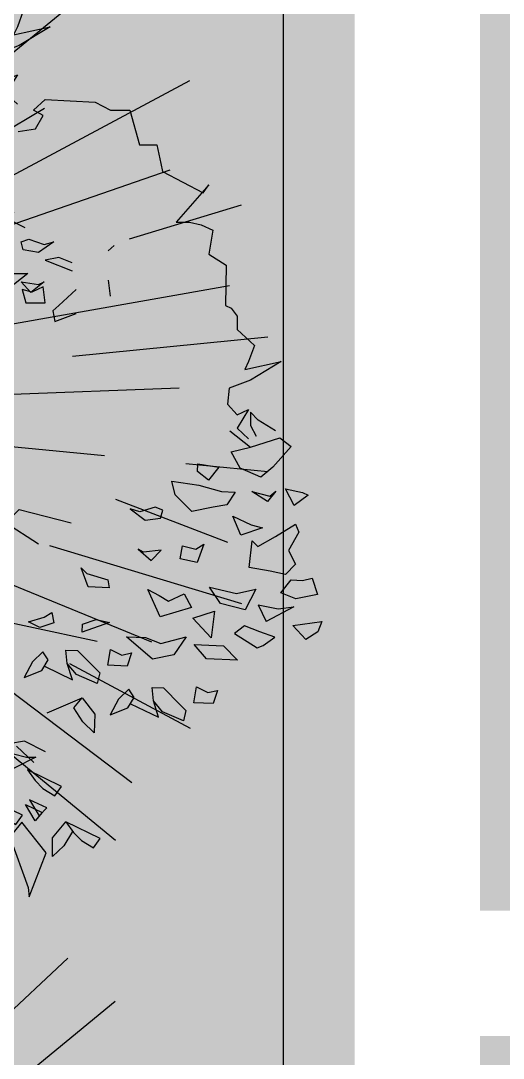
# Model space of a CAD drawing. Header units: millimetres. Extents: x 1555 to 3397, y 790 to 1592.
# Drawn here: x 1650.481 to 1650.751, y 811.286 to 811.866 of the extents above; entities that cross this region are included whole.
import ezdxf

# ---------------------------------------------------------------- set-up
doc = ezdxf.new("R2010")
doc.units = ezdxf.units.MM
for name, color, linetype, lineweight in [('0-Hach de Muro Alto', 145, 'Continuous', 5), ('0-Muro Alto', 145, 'Continuous', 5), ('VEGETACIÓN GRASS', 116, 'Continuous', 13)]:
    doc.layers.add(name, color=color, linetype=linetype, lineweight=lineweight)
doc.layers.add('ARBOLES', color=62, linetype='Continuous')
doc.layers.add('PISO LM', color=7, linetype='Continuous', lineweight=25, true_color=0x484242)

# ---------------------------------------------------------------- blocks, each defined once
blk = doc.blocks.new('A$C77297A4A')
at = {"layer": 'ARBOLES'}
for points in [[(-108.642, 97.463), (-108.821, 96.966), (-108.942, 96.717), (-107.804, 96.966), (-108.762, 96.386), (-109.421, 96.137), (-109.48, 95.641), (-109.18, 95.31), (-108.821, 95.475), (-109.18, 94.895), (-108.821, 94.564)], [(-108.801, 93.716), (-108.261, 93.798), (-108.022, 94.211), (-108.322, 94.378), (-107.963, 94.709), (-106.404, 94.626), (-105.925, 94.378), (-105.326, 94.378), (-105.027, 93.301), (-104.487, 93.301), (-104.369, 92.721), (-104.308, 92.472), (-103.051, 91.81), (-102.87, 92.059), (-103.889, 90.899), (-103.469, 90.899), (-103.11, 90.817), (-102.751, 90.65), (-102.87, 89.906), (-102.331, 89.573), (-102.359, 88.313), (-102.177, 88.231), (-101.998, 87.982), (-101.998, 87.569), (-101.459, 87.071), (-101.639, 86.574), (-101.759, 86.325), (-100.621, 86.574), (-101.579, 85.994), (-102.238, 85.746), (-102.298, 85.25), (-101.998, 84.919), (-101.639, 85.083), (-101.998, 84.504), (-101.639, 84.173)], [(-108.578, 90.724), (-109.237, 91.055), (-109.716, 90.971), (-110.502, 90.956), (-109.783, 91.122), (-108.945, 91.204), (-109.065, 90.789), (-109.604, 90.293), (-110.263, 90.458)], [(-105.817, 90.178), (-105.996, 90.014)], [(-107.118, 89.643), (-107.538, 89.809), (-107.956, 89.725), (-107.118, 89.394)], [(-109.304, 88.803), (-109.363, 89.216), (-109.095, 89.312), (-108.497, 89.312), (-109.335, 88.65), (-109.994, 88.815), (-110.353, 89.394), (-110.024, 89.299), (-109.783, 89.134), (-109.363, 89.216)], [(-105.996, 89.103), (-105.937, 88.605)], [(-107, 88.815), (-107.538, 88.319), (-107.718, 88.152), (-107.658, 87.821), (-107, 88.07)], [(-100.8, 84.421), (-101.339, 84.752), (-101.579, 85.001), (-101.579, 84.586), (-101.4, 84.255)], [(-102.223, 84.422), (-101.575, 83.912)], [(-122.672, 83.584), (-119.742, 79.861), (-116.442, 78.868), (-112.725, 79.262), (-106.339, 77.891)], [(-108.17, 80.904), (-109.188, 81.566), (-108.768, 81.98), (-107.151, 81.566)], [(-108.308, 74.13), (-108.846, 74.628)], [(-101.337, 79.022), (-101.097, 78.501)], [(-101.337, 79.022), (-100.719, 78.899)], [(-100.237, 78.96), (-101.097, 78.501)], [(-100.719, 78.899), (-100.237, 78.96)], [(-107.982, 77.114), (-107.112, 76.696), (-107.27, 77.201), (-107.312, 77.616), (-106.952, 77.6), (-106.436, 77.081), (-106.264, 76.907), (-106.338, 76.579), (-106.985, 76.857), (-107.27, 77.201)], [(-105.31, 75.952), (-104.44, 75.534), (-104.597, 76.039), (-104.639, 76.455), (-104.279, 76.439), (-103.763, 75.92), (-103.591, 75.745), (-103.665, 75.417), (-104.312, 75.695), (-104.597, 76.039)], [(-107.898, 75.67), (-106.812, 76.138), (-106.414, 75.622), (-106.44, 75.043), (-106.784, 75.39), (-107.065, 75.818), (-106.812, 76.138)], [(-107.944, 74.46), (-108.603, 74.791), (-109.082, 74.707), (-110.159, 74.707), (-108.542, 74.294), (-108.244, 74.294), (-109.561, 73.632), (-110.579, 74.294), (-110.159, 74.707)], [(-107.104, 71.981), (-107.375, 71.535), (-107.734, 71.204), (-107.734, 71.783), (-107.314, 72.281)]]:
    blk.add_lwpolyline(points, dxfattribs=at)
for points in [[(-108.645, 90.045), (-108.705, 90.293), (-108.466, 90.376), (-107.987, 90.209), (-107.687, 90.293), (-108.166, 89.962)], [(-108.407, 88.719), (-108.705, 89.05), (-108.166, 88.967), (-107.987, 89.05)], [(-108.676, 88.815), (-108.556, 88.401), (-107.956, 88.401), (-108.017, 88.899), (-108.376, 88.732)], [(-102.181, 83.772), (-101.575, 83.912), (-100.663, 84.202), (-100.316, 83.938), (-100.883, 83.3), (-101.256, 82.986), (-101.904, 83.263)], [(-103.216, 83.404), (-102.562, 83.293), (-102.88, 82.891), (-103.227, 83.156)], [(-102.476, 82.542), (-102.057, 82.523), (-102.314, 82.121), (-102.737, 82.056), (-103.403, 81.92), (-103.919, 82.44), (-104.02, 82.86), (-103.187, 82.74)], [(-100.983, 82.393), (-100.796, 82.55), (-101.051, 82.23), (-101.533, 82.545)], [(-100.495, 82.62), (-99.959, 82.512), (-99.783, 82.422), (-100.217, 82.11)], [(-105.022, 81.908), (-105.318, 82.006), (-104.854, 81.654), (-104.371, 81.715), (-104.301, 81.96), (-104.536, 82.053)], [(-101.877, 81.188), (-102.125, 81.77), (-101.563, 81.507), (-101.208, 81.407)], [(-100.967, 80.071), (-101.622, 80.183), (-101.524, 81.008), (-101.352, 80.833), (-100.799, 81.14), (-100.182, 81.528), (-100.075, 81.274), (-100.398, 80.708), (-100.178, 80.285), (-100.492, 79.966)], [(-103.691, 80.855), (-103.275, 80.754), (-103.027, 80.908), (-103.234, 80.337), (-103.768, 80.445)], [(-105.074, 80.75), (-104.669, 80.401), (-104.356, 80.718), (-104.898, 80.66)], [(-106.838, 80.166), (-106.666, 79.993), (-106.015, 79.798), (-105.967, 79.547), (-106.625, 79.576)], [(-102.848, 79.574), (-102.017, 79.371), (-101.411, 79.51), (-101.74, 78.861), (-102.511, 79.061)], [(-99.501, 79.341), (-100.167, 79.206), (-100.638, 79.392), (-100.32, 79.793), (-99.962, 79.777), (-99.658, 79.846)], [(-104.388, 78.647), (-104.77, 79.493), (-104.419, 79.313), (-104.127, 79.133), (-103.637, 79.36), (-103.415, 78.935)], [(-107.756, 78.785), (-107.693, 78.463), (-108.12, 78.317), (-108.471, 78.497), (-107.985, 78.642)], [(-102.701, 78.821), (-102.797, 77.996), (-103.371, 78.602)], [(-106.807, 78.174), (-106.796, 78.423), (-106.369, 78.57), (-105.955, 78.468)], [(-102.073, 78.13), (-101.374, 77.684), (-101.189, 77.759), (-100.827, 78.012), (-101.291, 78.178), (-101.762, 78.365)], [(-99.492, 78.18), (-99.862, 77.949), (-100.263, 78.381), (-99.359, 78.507)], [(-103.576, 78.031), (-103.96, 77.467), (-104.626, 77.332), (-105.434, 78.031), (-104.837, 78.004), (-104.365, 77.817)], [(-103.328, 77.785), (-102.415, 77.745), (-101.978, 77.303), (-102.942, 77.346)], [(-107.865, 77.31), (-108.033, 77.566), (-108.347, 77.249), (-108.608, 76.762), (-108.059, 76.987)], [(-105.277, 77.526), (-105.415, 77.118), (-106.014, 77.145), (-105.931, 77.639), (-105.58, 77.457)], [(-105.192, 76.148), (-105.361, 76.405), (-105.675, 76.087), (-105.935, 75.601), (-105.386, 75.825)], [(-102.604, 76.364), (-102.742, 75.957), (-103.341, 75.983), (-103.258, 76.478), (-102.907, 76.295)], [(-107.654, 73.093), (-107.447, 73.381), (-108.511, 73.896), (-108.272, 73.565), (-108.031, 73.317)], [(-108.87, 72.196), (-108.662, 72.485), (-109.726, 73), (-109.487, 72.669), (-109.247, 72.42)], [(-108.274, 72.314), (-108.573, 72.826), (-108.05, 72.575)], [(-107.907, 72.719), (-108.445, 72.966), (-108.146, 72.47)], [(-108.459, 69.949), (-107.928, 71.325), (-108.686, 72.273), (-109.057, 71.815), (-108.488, 70.246)], [(-106.457, 71.477), (-106.25, 71.765), (-107.314, 72.281), (-107.075, 71.95), (-106.834, 71.701)]]:
    blk.add_lwpolyline(points, close=True, dxfattribs=at)
blk = doc.blocks.new('A$C3A994C8D')
at = {"layer": 'ARBOLES', "color": 82}
for p, q in [((-2.0607, 7.6847), (-2.5115, 6.8385)), ((-2.4268, 6.5697), (-1.8032, 7.5727)), ((-2.4268, 6.0472), (-1.3349, 7.2134)), ((-1.8992, 6.8927), (-2.6907, 5.9705)), ((-1.2921, 6.8129), (-1.921, 6.3241)), ((-1.3626, 6.4707), (-0.9456, 6.7697)), ((-0.8811, 6.417), (-2.3287, 5.6235)), ((-1.4339, 5.9034), (-0.6504, 6.2585)), ((-1.6666, 5.6465), (-0.9459, 5.9217)), ((-0.813, 5.6173), (-0.4605, 5.6995)), ((-3.393, 5.0153), (-1.1613, 5.536)), ((-1.0538, 5.3699), (-0.528, 5.3493)), ((-1.2636, 5.0854), (-0.3834, 5.1143)), ((-2.1699, 4.9183), (-0.7048, 4.8292)), ((-1.014, 4.6229), (-0.4219, 4.5252)), ((-1.5231, 4.5269), (-0.5877, 4.2174)), ((-1.8002, 4.4161), (-0.5746, 3.955))]:
    blk.add_line(p, q, dxfattribs=at)

msp = doc.modelspace()

# ---------------------------------------------------------------- hatches: boundary and pattern name
at = {"layer": 'VEGETACIÓN GRASS'}
h = msp.add_hatch(dxfattribs=at)
h.set_pattern_fill('AR-SAND', color=256, scale=0.0015, angle=90, style=0)
h.set_pattern_definition([(127.5, (24.81287, -42.492595), (-0.0734119856, -0.002400047), [0, -0.057912, 0, -0.06477, 0, -0.0619125]), (97.5, (24.81287, -42.49259), (-0.107523765, 0.0674284925), [0, -0.031242, 0, -0.052197, 0, -0.0200025]), (57.5, (24.81287, -42.53946), (-0.0002155777, 0.1186488555), [0, -0.01905, 0, -0.06858, 0, -0.089535]), (47.5, (24.81287, -42.53946), (-0.0334393985, 0.114533468), [0, -0.009525, 0, -0.044958, 0, -0.051435])])
edge = h.paths.add_edge_path()
edge.add_arc((1648.78696, 810.04535), 0.21271, 169.74579, 274.22863)
edge.add_line((1648.80265, 809.83322), (1650.37765, 809.83322))
edge.add_arc((1650.37765, 810.08322), 0.25, 270, 360)
edge.add_line((1650.62765, 810.08322), (1650.62765, 812.03322))
edge.add_line((1650.62765, 812.03322), (1648.57765, 812.03322))
edge.add_line((1648.57765, 812.03322), (1648.57765, 810.08322))

# ---------------------------------------------------------------- linework, layer by layer
at = {"layer": '0-Hach de Muro Alto', "const_width": 0.04}
msp.add_lwpolyline([(1652.25765, 813.81322), (1652.14765, 813.81322), (1652.14765, 811.38822), (1650.75765, 811.38822), (1650.75765, 812.20072), (1650.64765, 812.20072), (1650.64765, 810.46572), (1650.75765, 810.46572), (1650.75765, 811.27822), (1652.14765, 811.27822), (1652.14765, 808.85322), (1652.25765, 808.85322)], close=True, dxfattribs=at)
at = {"layer": '0-Muro Alto'}
msp.add_lwpolyline([(1652.27765, 813.83322), (1652.12765, 813.83322), (1652.12765, 811.40822), (1650.77765, 811.40822), (1650.77765, 812.22072), (1650.62765, 812.22072), (1650.62765, 810.44572), (1650.77765, 810.44572), (1650.77765, 811.25822), (1652.12765, 811.25822), (1652.12765, 808.83322), (1652.27765, 808.83322)], close=True, dxfattribs=at)
at = {"layer": 'PISO LM'}
msp.add_lwpolyline([(1648.57765, 812.03322), (1650.62765, 812.03322), (1650.62765, 809.83322), (1648.57765, 809.83322)], close=True, dxfattribs=at)

# ---------------------------------------------------------------- block references
at = {"layer": 'ARBOLES', "xscale": 0.1275000000000091, "yscale": 0.1275000000000091, "zscale": 0.1275000000000091, "rotation": 341.2667622579461}
for p in [(1650.44125, 810.9066), (1650.44125, 810.3294)]:
    msp.add_blockref('A$C3A994C8D', p, dxfattribs=at)
at = {"layer": 'ARBOLES', "xscale": 0.0180000000000109, "yscale": 0.0180000000000109, "zscale": 0.0180000000000109}
msp.add_blockref('A$C77297A4A', (1652.43776, 810.11678), dxfattribs=at)

doc.saveas('drawing.dxf')
